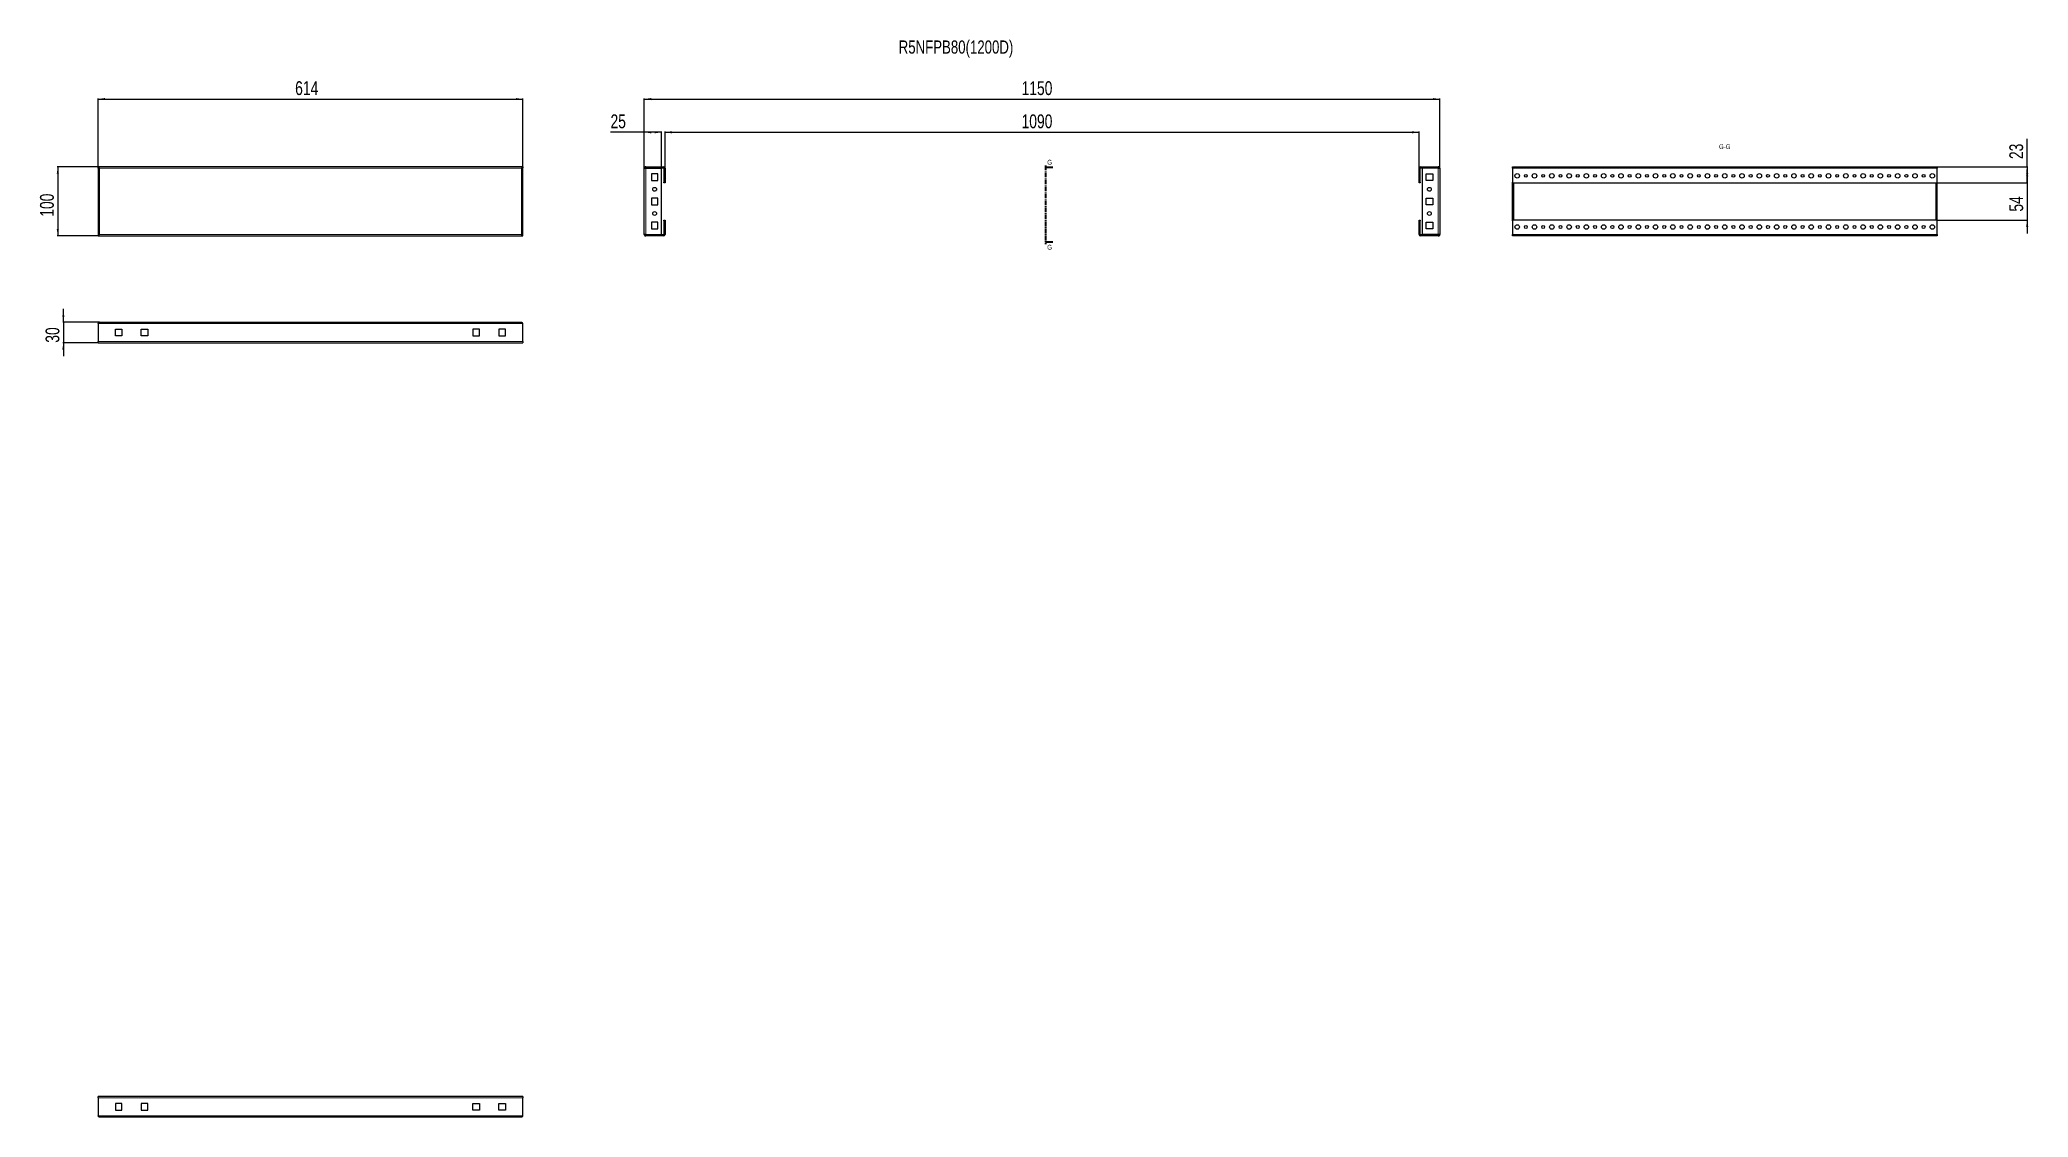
# Model space of a CAD drawing. Header units: millimetres. Extents: x -214 to 2660, y -1042 to 516.
import ezdxf

# ---------------------------------------------------------------- set-up
doc = ezdxf.new("R2010")
doc.units = ezdxf.units.MM
doc.linetypes.add('CENTER', pattern=[10.16, 6.35, -1.27, 1.27, -1.27])
doc.layers.add('FORMAT', color=7, linetype='Continuous')
doc.styles.add('SLDTEXTSTYLE0', font='TXT', dxfattribs={"width": 0.75})
doc.dimstyles.new('SLDDIMSTYLE0', dxfattribs={"dimtxt": 20, "dimasz": 10, "dimexe": 0, "dimexo": 0.0625, "dimgap": 5, "dimtad": 2, "dimdec": 1, "dimrnd": 1e-09, "dimzin": 12, "dimdsep": 46, "dimtxsty": 'SLDTEXTSTYLE0', "dimsah": 1, "dimcen": 0.09, "dimadec": 0, "dimazin": 3, "dimtfac": 1, "dimtofl": 0, "dimtmove": 0, "dimatfit": 3, "dimfxl": 0, "dimfrac": 2, "dimtolj": 1, "dimtzin": 12, "dimarcsym": 0})
doc.dimstyles.new('SLDDIMSTYLE1', dxfattribs={"dimtxt": 20, "dimasz": 10, "dimexe": 0, "dimexo": 0.0625, "dimgap": 5, "dimtad": 2, "dimdec": 1, "dimrnd": 1e-09, "dimzin": 12, "dimdsep": 46, "dimtxsty": 'SLDTEXTSTYLE0', "dimsah": 1, "dimcen": 0.09, "dimadec": 0, "dimazin": 3, "dimtfac": 1, "dimtmove": 0, "dimatfit": 0, "dimfxl": 0, "dimfrac": 2, "dimtolj": 1, "dimtzin": 12, "dimarcsym": 0})

# ---------------------------------------------------------------- blocks, each defined once
blk = doc.blocks.new('_D')
at = {"layer": 'FORMAT'}
for p, q in [((-129.8, 330.6), (-129.8, 431.6)), ((484.2, 330.6), (484.2, 431.6)), ((-129.8, 430.6), (484.2, 430.6))]:
    blk.add_line(p, q, dxfattribs=at)
for points in [[(-129.8, 430.6), (-119.8, 429), (-119.8, 432.1)], [(484.2, 430.6), (474.2, 432.1), (474.2, 429)]]:
    blk.add_solid(points, dxfattribs=at)
at = {"layer": 'FORMAT', "insert": (155.1, 456.4), "char_height": 20, "attachment_point": 1, "style": 'SLDTEXTSTYLE0'}
blk.add_mtext('614', dxfattribs=at)
blk = doc.blocks.new('_D_1')
at = {"layer": 'FORMAT'}
for p, q in [((-129.8, 332.6), (-188.9, 332.6)), ((-187.9, 332.6), (-187.9, 232.6)), ((-129.8, 232.6), (-188.9, 232.6))]:
    blk.add_line(p, q, dxfattribs=at)
for points in [[(-187.9, 332.6), (-189.5, 322.6), (-186.4, 322.6)], [(-187.9, 232.6), (-186.4, 242.6), (-189.5, 242.6)]]:
    blk.add_solid(points, dxfattribs=at)
at = {"layer": 'FORMAT', "insert": (-213.7, 260.4), "char_height": 20, "attachment_point": 1, "rotation": 90, "style": 'SLDTEXTSTYLE0'}
blk.add_mtext('100', dxfattribs=at)
blk = doc.blocks.new('_D_2')
at = {"layer": 'FORMAT'}
for p, q in [((659.8, 330.5), (659.8, 431.6)), ((1809.8, 330.5), (1809.8, 431.6)), ((659.8, 430.6), (1809.8, 430.6))]:
    blk.add_line(p, q, dxfattribs=at)
for points in [[(659.8, 430.6), (669.8, 429), (669.8, 432.1)], [(1809.8, 430.6), (1799.8, 432.1), (1799.8, 429)]]:
    blk.add_solid(points, dxfattribs=at)
at = {"layer": 'FORMAT', "insert": (1205.2, 456.4), "char_height": 20, "attachment_point": 1, "style": 'SLDTEXTSTYLE0'}
blk.add_mtext('1150', dxfattribs=at)
blk = doc.blocks.new('_D_3')
at = {"layer": 'FORMAT'}
for p, q in [((689.8, 330.5), (689.8, 383.6)), ((689.8, 382.6), (1779.8, 382.6)), ((1779.8, 330.5), (1779.8, 383.6))]:
    blk.add_line(p, q, dxfattribs=at)
for points in [[(689.8, 382.6), (699.8, 381), (699.8, 384.1)], [(1779.8, 382.6), (1769.8, 384.1), (1769.8, 381)]]:
    blk.add_solid(points, dxfattribs=at)
at = {"layer": 'FORMAT', "insert": (1205.2, 408.4), "char_height": 20, "attachment_point": 1, "style": 'SLDTEXTSTYLE0'}
blk.add_mtext('1090', dxfattribs=at)
blk = doc.blocks.new('_D_4')
at = {"layer": 'FORMAT'}
for p, q in [((659.8, 382.6), (611, 382.6)), ((659.8, 330.5), (659.8, 383.6)), ((684.8, 382.6), (659.8, 382.6)), ((684.8, 330.6), (684.8, 383.6))]:
    blk.add_line(p, q, dxfattribs=at)
for points in [[(659.8, 382.6), (669.8, 381), (669.8, 384.1)], [(684.8, 382.6), (674.8, 384.1), (674.8, 381)]]:
    blk.add_solid(points, dxfattribs=at)
at = {"layer": 'FORMAT', "insert": (611, 408.4), "char_height": 20, "attachment_point": 1, "style": 'SLDTEXTSTYLE0'}
blk.add_mtext('25', dxfattribs=at)
blk = doc.blocks.new('_D_5')
at = {"layer": 'FORMAT'}
for p, q in [((-179.9, 108), (-179.9, 127.3)), ((-127.7, 108), (-180.9, 108)), ((-179.9, 108), (-179.9, 78)), ((-129.8, 78), (-180.9, 78)), ((-179.9, 78), (-179.9, 58.8))]:
    blk.add_line(p, q, dxfattribs=at)
for points in [[(-179.9, 108), (-178.4, 118), (-181.5, 118)], [(-179.9, 78), (-181.5, 68), (-178.4, 68)]]:
    blk.add_solid(points, dxfattribs=at)
at = {"layer": 'FORMAT', "insert": (-205.7, 78.2), "char_height": 20, "attachment_point": 1, "rotation": 90, "style": 'SLDTEXTSTYLE0'}
blk.add_mtext('30', dxfattribs=at)
blk = doc.blocks.new('_D_6')
at = {"layer": 'FORMAT'}
for p, q in [((2658.9, 309.6), (2658.9, 328.8)), ((2527.8, 309.6), (2659.9, 309.6)), ((2658.9, 309.6), (2658.9, 255.6)), ((2527.8, 255.6), (2659.9, 255.6)), ((2658.9, 255.6), (2658.9, 236.3))]:
    blk.add_line(p, q, dxfattribs=at)
for points in [[(2658.9, 309.6), (2660.5, 319.6), (2657.4, 319.6)], [(2658.9, 255.6), (2657.4, 245.6), (2660.5, 245.6)]]:
    blk.add_solid(points, dxfattribs=at)
at = {"layer": 'FORMAT', "insert": (2633.1, 267.8), "char_height": 20, "attachment_point": 1, "rotation": 90, "style": 'SLDTEXTSTYLE0'}
blk.add_mtext('54', dxfattribs=at)
blk = doc.blocks.new('_D_7')
at = {"layer": 'FORMAT'}
for p, q in [((2658.9, 332.6), (2658.9, 373.3)), ((2528.8, 332.6), (2659.9, 332.6)), ((2658.9, 332.6), (2658.9, 309.6)), ((2527.8, 309.6), (2659.9, 309.6))]:
    blk.add_line(p, q, dxfattribs=at)
for points in [[(2658.9, 332.6), (2657.4, 322.6), (2660.5, 322.6)], [(2658.9, 309.6), (2660.5, 319.6), (2657.4, 319.6)]]:
    blk.add_solid(points, dxfattribs=at)
at = {"layer": 'FORMAT', "insert": (2633.1, 343.8), "char_height": 20, "attachment_point": 1, "rotation": 90, "style": 'SLDTEXTSTYLE0'}
blk.add_mtext('23', dxfattribs=at)

msp = doc.modelspace()

# ---------------------------------------------------------------- linework, layer by layer
at = {"color": 7, "linetype": 'Continuous', "lineweight": 25}
for p, q in [((484.22, 332.57), (-129.78, 332.57)), ((-129.78, 331.07), (-129.78, 332.57)), ((-129.78, 331.07), (-129.78, 330.57)), ((-129.78, 330.57), (-129.78, 234.57)), ((-129.78, 330.57), (-128.28, 330.57)), ((484.22, 330.57), (482.72, 330.57)), ((484.22, 332.57), (484.22, 331.07)), ((484.22, 330.57), (484.22, 331.07)), ((484.22, 234.57), (484.22, 330.57)), ((659.8, 234.67), (659.8, 330.47)), ((661.9, 332.57), (661.9, 331.07)), ((661.9, 332.57), (687.7, 332.57)), ((661.9, 331.07), (687.7, 331.07)), ((661.9, 330.57), (684.8, 330.57)), ((670.05, 322.32), (670.05, 312.82)), ((679.55, 322.32), (670.05, 322.32)), ((679.55, 312.82), (679.55, 322.32)), ((684.8, 234.57), (684.8, 330.57)), ((688.3, 330.47), (688.3, 310.57)), ((689.8, 330.47), (689.8, 310.57)), ((1779.8, 310.57), (1779.8, 330.47)), ((1781.3, 310.57), (1781.3, 330.47)), ((1781.9, 332.57), (1807.7, 332.57)), ((1781.9, 331.07), (1807.7, 331.07)), ((1784.8, 234.57), (1784.8, 330.57)), ((1807.7, 330.57), (1784.8, 330.57)), ((1790.05, 322.32), (1799.55, 322.32)), ((1790.05, 312.82), (1790.05, 322.32)), ((1799.55, 322.32), (1799.55, 312.82)), ((1807.7, 331.07), (1807.7, 332.57)), ((1809.8, 330.47), (1809.8, 234.67)), ((1914.75, 332.57), (2528.75, 332.57)), ((1914.75, 330.47), (1914.75, 332.57)), ((1914.75, 330.47), (1914.75, 310.57)), ((2528.75, 332.57), (2528.75, 330.47)), ((2528.75, 310.57), (2528.75, 330.47)), ((670.05, 312.82), (679.55, 312.82)), ((688.3, 310.57), (689.8, 310.57)), ((688.3, 309.57), (688.3, 310.57)), ((689.8, 309.57), (688.3, 309.57)), ((689.8, 310.57), (689.8, 309.57)), ((1779.8, 310.57), (1781.3, 310.57)), ((1779.8, 309.57), (1779.8, 310.57)), ((1781.3, 309.57), (1779.8, 309.57)), ((1781.3, 310.57), (1781.3, 309.57)), ((1799.55, 312.82), (1790.05, 312.82)), ((1914.75, 310.57), (1915.75, 309.57)), ((1914.75, 254.57), (1914.75, 310.57)), ((1915.75, 309.57), (2527.75, 309.57)), ((1916.25, 255.57), (1916.25, 309.57)), ((2527.25, 255.57), (2527.25, 309.57)), ((2527.75, 309.57), (2528.75, 310.57)), ((2528.75, 254.57), (2528.75, 310.57)), ((670.05, 287.32), (670.05, 277.82)), ((679.55, 287.32), (670.05, 287.32)), ((670.05, 277.82), (679.55, 277.82)), ((679.55, 277.82), (679.55, 287.32)), ((1790.05, 287.32), (1799.55, 287.32)), ((1790.05, 277.82), (1790.05, 287.32)), ((1799.55, 277.82), (1790.05, 277.82)), ((1799.55, 287.32), (1799.55, 277.82)), ((-128.28, 234.57), (-129.78, 234.57)), ((-129.78, 234.57), (-129.78, 234.07)), ((-129.78, 234.07), (-129.78, 232.57)), ((-129.78, 232.57), (484.22, 232.57)), ((482.72, 234.57), (484.22, 234.57)), ((484.22, 234.07), (484.22, 234.57)), ((484.22, 232.57), (484.22, 234.07)), ((661.9, 234.57), (684.8, 234.57)), ((661.9, 232.57), (661.9, 234.07)), ((687.7, 234.07), (661.9, 234.07)), ((687.7, 232.57), (661.9, 232.57)), ((679.55, 252.32), (670.05, 252.32)), ((670.05, 252.32), (670.05, 242.82)), ((670.05, 242.82), (679.55, 242.82)), ((679.55, 242.82), (679.55, 252.32)), ((688.3, 254.57), (688.3, 255.57)), ((688.3, 255.57), (689.8, 255.57)), ((689.8, 254.57), (688.3, 254.57)), ((688.3, 254.57), (688.3, 234.67)), ((689.8, 255.57), (689.8, 254.57)), ((689.8, 254.57), (689.8, 234.67)), ((1779.8, 255.57), (1781.3, 255.57)), ((1779.8, 254.57), (1779.8, 255.57)), ((1781.3, 254.57), (1779.8, 254.57)), ((1779.8, 234.67), (1779.8, 254.57)), ((1781.3, 255.57), (1781.3, 254.57)), ((1781.3, 234.67), (1781.3, 254.57)), ((1807.7, 234.07), (1781.9, 234.07)), ((1807.7, 232.57), (1781.9, 232.57)), ((1807.7, 234.57), (1784.8, 234.57)), ((1790.05, 252.32), (1799.55, 252.32)), ((1790.05, 242.82), (1790.05, 252.32)), ((1799.55, 242.82), (1790.05, 242.82)), ((1799.55, 252.32), (1799.55, 242.82)), ((1807.7, 234.07), (1807.7, 232.57)), ((1915.75, 255.57), (1914.75, 254.57)), ((1914.75, 254.57), (1914.75, 234.67)), ((1914.75, 232.57), (1914.75, 234.67)), ((2528.75, 232.57), (1914.75, 232.57)), ((2527.75, 255.57), (1915.75, 255.57)), ((2528.75, 254.57), (2527.75, 255.57)), ((2528.75, 234.67), (2528.75, 254.57)), ((2528.75, 234.67), (2528.75, 232.57)), ((-129.78, 105.92), (-129.78, 80.12)), ((-127.68, 108.02), (482.12, 108.02)), ((-104.78, 97.77), (-95.28, 97.77)), ((-104.78, 88.27), (-104.78, 97.77)), ((-95.28, 88.27), (-104.78, 88.27)), ((-95.28, 97.77), (-95.28, 88.27)), ((-67.28, 97.77), (-57.78, 97.77)), ((-67.28, 88.27), (-67.28, 97.77)), ((-57.78, 88.27), (-67.28, 88.27)), ((-57.78, 97.77), (-57.78, 88.27)), ((421.72, 97.77), (412.22, 97.77)), ((412.22, 97.77), (412.22, 88.27)), ((412.22, 88.27), (421.72, 88.27)), ((421.72, 88.27), (421.72, 97.77)), ((449.72, 97.77), (449.72, 88.27)), ((459.22, 97.77), (449.72, 97.77)), ((449.72, 88.27), (459.22, 88.27)), ((459.22, 88.27), (459.22, 97.77)), ((484.22, 80.12), (484.22, 105.92)), ((-129.78, 78.02), (-129.78, 80.12)), ((-129.78, 78.02), (484.22, 78.02)), ((484.22, 80.12), (484.22, 78.02)), ((-129.78, -1014.08), (-129.78, -1011.98)), ((484.22, -1011.98), (-129.78, -1011.98)), ((-129.78, -1014.08), (-129.78, -1039.88)), ((-95.28, -1022.23), (-104.78, -1022.23)), ((-104.78, -1022.23), (-104.78, -1031.73)), ((-104.78, -1031.73), (-95.28, -1031.73)), ((-95.28, -1031.73), (-95.28, -1022.23)), ((-57.78, -1022.23), (-67.28, -1022.23)), ((-67.28, -1022.23), (-67.28, -1031.73)), ((-67.28, -1031.73), (-57.78, -1031.73)), ((-57.78, -1031.73), (-57.78, -1022.23)), ((412.22, -1031.73), (412.22, -1022.23)), ((412.22, -1022.23), (421.72, -1022.23)), ((421.72, -1031.73), (412.22, -1031.73)), ((421.72, -1022.23), (421.72, -1031.73)), ((449.72, -1022.23), (459.22, -1022.23)), ((449.72, -1031.73), (449.72, -1022.23)), ((459.22, -1031.73), (449.72, -1031.73)), ((459.22, -1022.23), (459.22, -1031.73)), ((484.22, -1011.98), (484.22, -1014.08)), ((484.22, -1039.88), (484.22, -1014.08)), ((482.12, -1041.98), (-127.68, -1041.98))]:
    msp.add_line(p, q, dxfattribs=at)
at = {"color": 8, "linetype": 'Continuous', "lineweight": 18}
for p, q in [((482.12, 330.47), (-127.68, 330.47)), ((-127.68, 330.47), (-127.68, 234.67)), ((482.12, 234.67), (482.12, 330.47)), ((661.9, 234.57), (661.9, 330.57)), ((687.7, 331.07), (687.7, 332.57)), ((688.3, 330.47), (689.8, 330.47)), ((1781.3, 330.47), (1779.8, 330.47)), ((1781.9, 331.07), (1781.9, 332.57)), ((1807.7, 330.57), (1807.7, 234.57)), ((1914.75, 330.47), (2528.75, 330.47)), ((1916.85, 255.57), (1916.85, 309.57)), ((2526.65, 309.57), (2526.65, 255.57)), ((-127.68, 234.67), (482.12, 234.67)), ((687.7, 234.07), (687.7, 232.57)), ((688.3, 234.67), (689.8, 234.67)), ((1781.3, 234.67), (1779.8, 234.67)), ((1781.9, 234.07), (1781.9, 232.57)), ((2528.75, 234.67), (1914.75, 234.67)), ((-129.78, 105.92), (484.22, 105.92)), ((-129.78, 80.12), (484.22, 80.12)), ((484.22, -1014.08), (-129.78, -1014.08)), ((484.22, -1039.88), (-129.78, -1039.88))]:
    msp.add_line(p, q, dxfattribs=at)
at = {"color": 7, "linetype": 'CENTER', "lineweight": 35}
msp.add_line((1239.84, 334.64), (1239.84, 220.56), dxfattribs=at)
at = {"color": 7, "linetype": 'Continuous', "lineweight": 35}
for p, q in [((1250.48, 331.64), (1239.84, 331.64)), ((1250.48, 223.56), (1239.84, 223.56))]:
    msp.add_line(p, q, dxfattribs=at)
at = {"color": 7, "linetype": 'Continuous', "lineweight": 25}
for centre, radius in [((1921.75, 319.57), 3.25), ((1934.25, 319.57), 2.1), ((1946.75, 319.57), 3.25), ((1959.25, 319.57), 2.1), ((1971.75, 319.57), 3.25), ((1984.25, 319.57), 2.1), ((1996.75, 319.57), 3.25), ((2009.25, 319.57), 2.1), ((2021.75, 319.57), 3.25), ((2034.25, 319.57), 2.1), ((2046.75, 319.57), 3.25), ((2059.25, 319.57), 2.1), ((2071.75, 319.57), 3.25), ((2084.25, 319.57), 2.1), ((2096.75, 319.57), 3.25), ((2109.25, 319.57), 2.1), ((2121.75, 319.57), 3.25), ((2134.25, 319.57), 2.1), ((2146.75, 319.57), 3.25), ((2159.25, 319.57), 2.1), ((2171.75, 319.57), 3.25), ((2184.25, 319.57), 2.1), ((2196.75, 319.57), 3.25), ((2209.25, 319.57), 2.1), ((2221.75, 319.57), 3.25), ((2234.25, 319.57), 2.1), ((2246.75, 319.57), 3.25), ((2259.25, 319.57), 2.1), ((2271.75, 319.57), 3.25), ((2284.25, 319.57), 2.1), ((2296.75, 319.57), 3.25), ((2309.25, 319.57), 2.1), ((2321.75, 319.57), 3.25), ((2334.25, 319.57), 2.1), ((2346.75, 319.57), 3.25), ((2359.25, 319.57), 2.1), ((2371.75, 319.57), 3.25), ((2384.25, 319.57), 2.1), ((2396.75, 319.57), 3.25), ((2409.25, 319.57), 2.1), ((2421.75, 319.57), 3.25), ((2434.25, 319.57), 2.1), ((2446.75, 319.57), 3.25), ((2459.25, 319.57), 2.1), ((2471.75, 319.57), 3.25), ((2484.25, 319.57), 2.1), ((2496.75, 319.57), 3.25), ((2509.25, 319.57), 2.1), ((2521.75, 319.57), 3.25), ((674.8, 300.07), 2.75), ((1794.8, 300.07), 2.75), ((674.8, 265.07), 2.75), ((1794.8, 265.07), 2.75), ((1921.75, 245.57), 3.25), ((1934.25, 245.57), 2.1), ((1946.75, 245.57), 3.25), ((1959.25, 245.57), 2.1), ((1971.75, 245.57), 3.25), ((1984.25, 245.57), 2.1), ((1996.75, 245.57), 3.25), ((2009.25, 245.57), 2.1), ((2021.75, 245.57), 3.25), ((2034.25, 245.57), 2.1), ((2046.75, 245.57), 3.25), ((2059.25, 245.57), 2.1), ((2071.75, 245.57), 3.25), ((2084.25, 245.57), 2.1), ((2096.75, 245.57), 3.25), ((2109.25, 245.57), 2.1), ((2121.75, 245.57), 3.25), ((2134.25, 245.57), 2.1), ((2146.75, 245.57), 3.25), ((2159.25, 245.57), 2.1), ((2171.75, 245.57), 3.25), ((2184.25, 245.57), 2.1), ((2196.75, 245.57), 3.25), ((2209.25, 245.57), 2.1), ((2221.75, 245.57), 3.25), ((2234.25, 245.57), 2.1), ((2246.75, 245.57), 3.25), ((2259.25, 245.57), 2.1), ((2271.75, 245.57), 3.25), ((2284.25, 245.57), 2.1), ((2296.75, 245.57), 3.25), ((2309.25, 245.57), 2.1), ((2321.75, 245.57), 3.25), ((2334.25, 245.57), 2.1), ((2346.75, 245.57), 3.25), ((2359.25, 245.57), 2.1), ((2371.75, 245.57), 3.25), ((2384.25, 245.57), 2.1), ((2396.75, 245.57), 3.25), ((2409.25, 245.57), 2.1), ((2421.75, 245.57), 3.25), ((2434.25, 245.57), 2.1), ((2446.75, 245.57), 3.25), ((2459.25, 245.57), 2.1), ((2471.75, 245.57), 3.25), ((2484.25, 245.57), 2.1), ((2496.75, 245.57), 3.25), ((2509.25, 245.57), 2.1), ((2521.75, 245.57), 3.25)]:
    msp.add_circle(centre, radius, dxfattribs=at)
for centre, radius, start, end in [((687.7, 330.47), 2.1, 0, 90), ((687.7, 330.47), 0.6, 0, 90), ((1781.9, 330.47), 2.1, 90, 180), ((1781.9, 330.47), 0.6, 90, 180), ((687.7, 234.67), 0.6, 270, 360), ((687.7, 234.67), 2.1, 270, 0), ((1781.9, 234.67), 2.1, 180, 270), ((1781.9, 234.67), 0.6, 180, 270)]:
    msp.add_arc(centre, radius, start, end, dxfattribs=at)
for points, knots in [([(-127.68, 330.47), (-127.86, 330.75), (-128.22, 331.31), (-128.75, 332.01), (-129.27, 332.48), (-129.62, 332.54), (-129.78, 332.57)], [0, 0, 0, 0, 0.25475266, 0.50964469, 0.7645377, 1, 1, 1, 1]), ([(-127.68, 330.47), (-127.86, 330.55), (-128.23, 330.71), (-128.92, 330.98), (-129.44, 331.03), (-129.78, 331.07)], [0, 0, 0, 0, 0.2598775, 0.5197391, 1, 1, 1, 1]), ([(1809.8, 330.47), (1809.77, 330.75), (1809.7, 331.31), (1809.2, 332.01), (1808.5, 332.48), (1807.96, 332.54), (1807.7, 332.57)], [0, 0, 0, 0, 0.25475266, 0.50964469, 0.7645377, 1, 1, 1, 1]), ([(1808.3, 330.47), (1808.29, 330.55), (1808.27, 330.71), (1808.08, 330.98), (1807.85, 331.03), (1807.7, 331.07)], [0, 0, 0, 0, 0.2598775, 0.5197391, 1, 1, 1, 1]), ([(482.12, 108.02), (482.3, 107.99), (482.65, 107.92), (483.19, 107.42), (483.71, 106.72), (484.06, 106.18), (484.22, 105.92)], [0, 0, 0, 0, 0.2547527, 0.5096447, 0.7645377, 1, 1, 1, 1]), ([(-127.68, -1041.98), (-127.86, -1041.95), (-128.22, -1041.88), (-128.75, -1041.38), (-129.27, -1040.68), (-129.62, -1040.14), (-129.78, -1039.88)], [0, 0, 0, 0, 0.25475266, 0.50964469, 0.7645377, 1, 1, 1, 1])]:
    msp.add_open_spline(points, degree=3, knots=knots, dxfattribs=at)
for points in [[(-129.78, 330.57), (-129.75, 330.56), (-129.69, 330.54), (-129.2, 330.52), (-128.51, 330.49), (-127.96, 330.47), (-127.68, 330.47)], [(484.22, 332.57), (484.04, 332.53), (483.69, 332.47), (483.17, 331.99), (482.64, 331.29), (482.29, 330.74), (482.12, 330.47)], [(484.22, 331.07), (483.87, 331.03), (483.17, 330.95), (482.47, 330.63), (482.12, 330.47)], [(482.12, 330.47), (482.39, 330.47), (482.95, 330.49), (483.64, 330.52), (484.13, 330.54), (484.19, 330.56), (484.22, 330.57)], [(661.9, 332.57), (661.63, 332.53), (661.08, 332.47), (660.38, 331.99), (659.9, 331.29), (659.83, 330.74), (659.8, 330.47)], [(659.8, 330.47), (659.83, 330.47), (659.9, 330.49), (660.38, 330.52), (661.08, 330.54), (661.63, 330.56), (661.9, 330.57)], [(661.9, 331.07), (661.74, 331.03), (661.41, 330.95), (661.34, 330.63), (661.3, 330.47)], [(1807.7, 330.57), (1807.98, 330.56), (1808.53, 330.54), (1809.22, 330.52), (1809.71, 330.49), (1809.77, 330.47), (1809.8, 330.47)], [(-129.78, 232.57), (-129.61, 232.6), (-129.26, 232.66), (-128.73, 233.15), (-128.21, 233.84), (-127.86, 234.39), (-127.68, 234.67)], [(-127.68, 234.67), (-127.96, 234.66), (-128.51, 234.64), (-129.2, 234.62), (-129.69, 234.59), (-129.75, 234.57), (-129.78, 234.57)], [(-129.78, 234.07), (-129.43, 234.1), (-128.73, 234.18), (-128.03, 234.5), (-127.68, 234.67)], [(482.12, 234.67), (482.29, 234.39), (482.64, 233.84), (483.17, 233.15), (483.69, 232.66), (484.04, 232.6), (484.22, 232.57)], [(484.22, 234.57), (484.19, 234.57), (484.13, 234.59), (483.64, 234.62), (482.95, 234.64), (482.39, 234.66), (482.12, 234.67)], [(482.12, 234.67), (482.47, 234.5), (483.17, 234.18), (483.87, 234.1), (484.22, 234.07)], [(661.9, 234.57), (661.63, 234.57), (661.08, 234.59), (660.38, 234.62), (659.9, 234.64), (659.83, 234.66), (659.8, 234.67)], [(659.8, 234.67), (659.83, 234.39), (659.9, 233.84), (660.38, 233.15), (661.08, 232.66), (661.63, 232.6), (661.9, 232.57)], [(661.3, 234.67), (661.34, 234.5), (661.41, 234.18), (661.74, 234.1), (661.9, 234.07)], [(1807.7, 234.07), (1807.86, 234.1), (1808.19, 234.18), (1808.26, 234.5), (1808.3, 234.67)], [(1807.7, 232.57), (1807.98, 232.6), (1808.53, 232.66), (1809.22, 233.15), (1809.71, 233.84), (1809.77, 234.39), (1809.8, 234.67)], [(1809.8, 234.67), (1809.77, 234.66), (1809.71, 234.64), (1809.22, 234.62), (1808.53, 234.59), (1807.98, 234.57), (1807.7, 234.57)], [(-129.78, 105.92), (-129.61, 106.19), (-129.26, 106.75), (-128.73, 107.44), (-128.21, 107.92), (-127.86, 107.99), (-127.68, 108.02)], [(484.22, -1039.88), (484.04, -1040.16), (483.69, -1040.71), (483.17, -1041.4), (482.64, -1041.89), (482.29, -1041.95), (482.12, -1041.98)]]:
    msp.add_open_spline(points, degree=3, dxfattribs=at)
at = {"color": 7, "linetype": 'Continuous', "lineweight": 35}
for points in [[(1239.84, 331.64), (1246.84, 330.52), (1246.84, 332.76)], [(1239.84, 223.56), (1246.84, 222.44), (1246.84, 224.68)]]:
    msp.add_solid(points, dxfattribs=at)

# ---------------------------------------------------------------- texts
at = {"color": 7, "linetype": 'Continuous', "char_height": 7, "attachment_point": 1, "style": 'SLDTEXTSTYLE0'}
for insert in [(1242.35, 342.74), (1242.35, 219.86)]:
    msp.add_mtext('G', dxfattribs=dict(at, insert=insert))
at = {"layer": 'FORMAT', "style": 'SLDTEXTSTYLE0'}
for s, insert, char_height, attachment_point in [('R5NFPB80(1200D)', (1027.66, 515.37), 19.05, 1), ('G-G', (2221.77, 365.26), 7, 2)]:
    msp.add_mtext(s, dxfattribs=dict(at, insert=insert, char_height=char_height, attachment_point=attachment_point))

# ---------------------------------------------------------------- dimensions: what is measured, and where the dimension line sits
at = {"layer": 'FORMAT'}
for base, p1, p2, picture, middle in [((484.22, 430.57), (-129.78, 330.57), (484.22, 330.57), '_D', (177.22, 430.57)), ((1779.8, 382.57), (689.8, 330.47), (1779.8, 330.47), '_D_3', (1234.8, 382.57))]:
    dim = msp.add_linear_dim(base=base, p1=p1, p2=p2, dimstyle='SLDDIMSTYLE0', dxfattribs=at)
    dim.commit()
    dim.dimension.update_dxf_attribs({"geometry": picture, "text_midpoint": middle, "dimtype": 160})
for base, p1, p2, angle, dimstyle, picture, middle in [((1809.8, 430.57), (659.8, 330.47), (1809.8, 330.47), 0, 'SLDDIMSTYLE0', '_D_2', (1234.8, 430.57)), ((659.8, 382.57), (684.8, 330.57), (659.8, 330.47), 0, 'SLDDIMSTYLE0', '_D_4', (625.8, 382.57)), ((2658.92, 309.57), (2528.75, 332.57), (2527.75, 309.57), 90, 'SLDDIMSTYLE0', '_D_7', (2658.92, 358.57)), ((-187.95, 232.57), (-129.78, 332.57), (-129.78, 232.57), 90, 'SLDDIMSTYLE0', '_D_1', (-187.95, 282.57)), ((2658.92, 255.57), (2527.75, 309.57), (2527.75, 255.57), 90, 'SLDDIMSTYLE1', '_D_6', (2658.92, 282.57)), ((-179.95, 78.02), (-127.68, 108.02), (-129.78, 78.02), 90, 'SLDDIMSTYLE1', '_D_5', (-179.95, 93.02))]:
    dim = msp.add_linear_dim(base=base, p1=p1, p2=p2, angle=angle, dimstyle=dimstyle, dxfattribs=at)
    dim.commit()
    dim.dimension.update_dxf_attribs({"geometry": picture, "text_midpoint": middle, "dimtype": 160})

doc.saveas('drawing.dxf')
